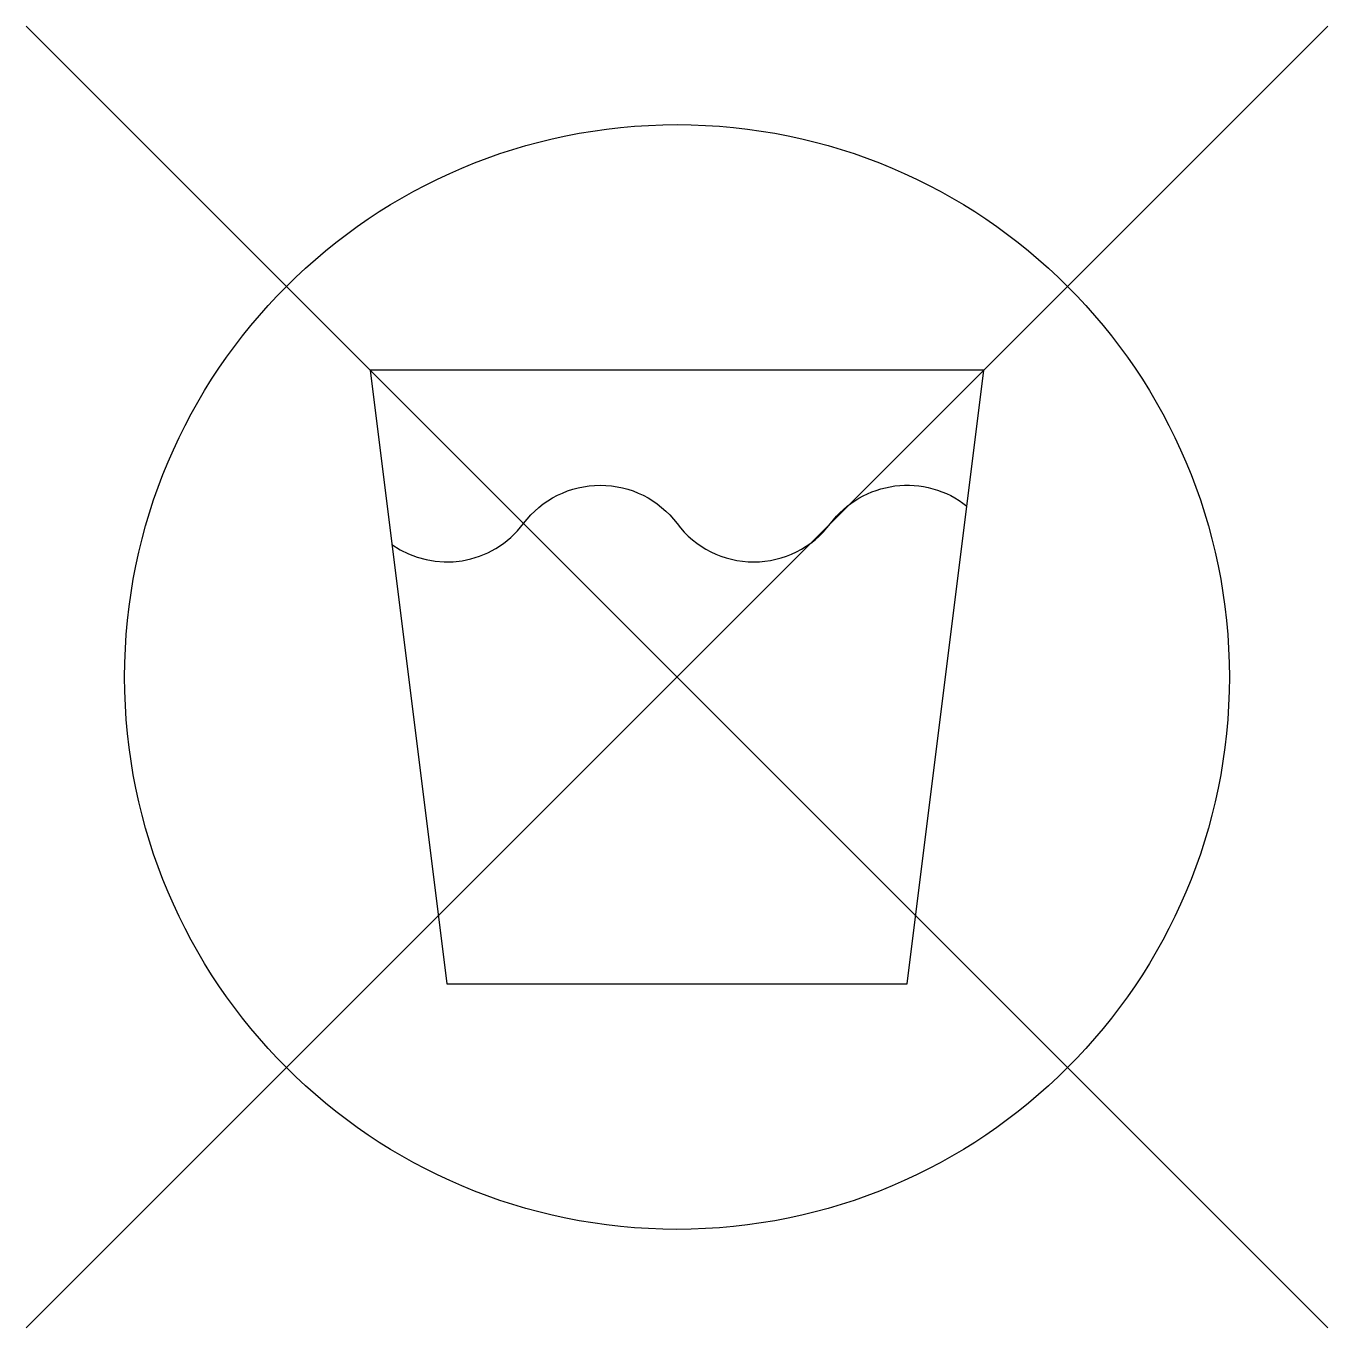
# Model space of a CAD drawing. Header units: metres. Extents: x -2.12 to 2.12, y -2.12 to 2.12.
import ezdxf

# ---------------------------------------------------------------- set-up
doc = ezdxf.new("R2010")
doc.units = ezdxf.units.M

msp = doc.modelspace()

# ---------------------------------------------------------------- linework, layer by layer
at = {"flags": 128}
for points in [[(-2.1213, 2.1213), (2.1213, -2.1213)], [(-2.1213, -2.1213), (2.1213, 2.1213)]]:
    msp.add_lwpolyline(points, dxfattribs=at)
msp.add_lwpolyline([(-0.75, -1), (0.75, -1), (1, 1), (-1, 1)], close=True)
msp.add_lwpolyline([(-0.9289, 0.4313, 0.404309), (-0.5, 0.5, -0.5), (0, 0.5, 0.5), (0.5, 0.5, -0.422678), (0.9446, 0.557, -0.422678)], format="xyb")
msp.add_circle((0, 0), 1.8)

doc.saveas('drawing.dxf')
